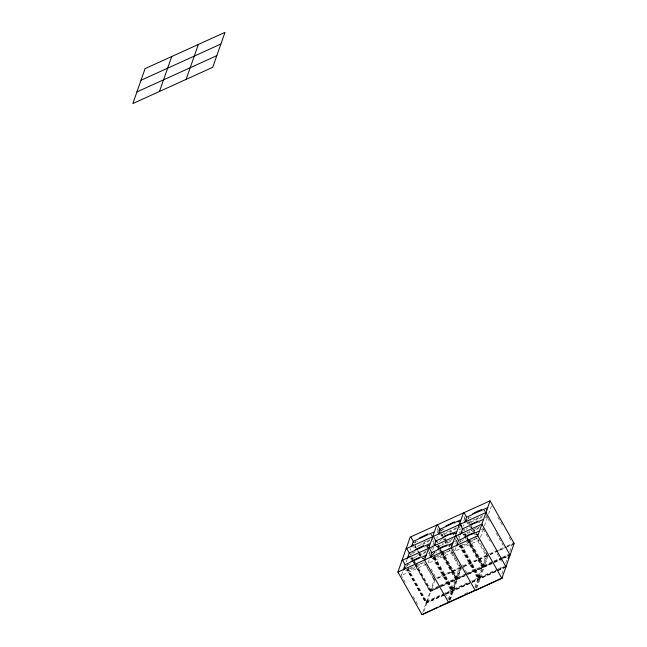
<?xml version="1.0" encoding="UTF-8"?>
<svg xmlns="http://www.w3.org/2000/svg" width="647" height="647" viewBox="0 0 647 647"><rect width="100%" height="100%" fill="white"/><g stroke="black" fill="none" stroke-linecap="round" stroke-linejoin="round"><path stroke-width="0.49" stroke-dasharray="3.23 2.43" d="M402.612 571.899L401.342 575.531L426.195 564.249M406.065 562.065L407.02 559.348M410.158 550.411L410.788 548.599M429.058 556.088L430.012 553.371L428.168 554.212M431.557 548.971L432.511 546.254M432.827 545.348L434.097 541.725M437.235 532.788L438.189 530.071L436.345 530.912M429.244 559.817L427.966 563.44L452.819 552.158M432.697 549.982L433.652 547.257M436.782 538.328L437.421 536.517M422.774 612.45L434.541 578.83M423.979 611.14L426.842 602.988L407.667 569.085M455.682 544.006L456.636 541.288L454.801 542.121M458.181 536.889L459.135 534.171M459.459 533.257L460.09 531.446M463.867 520.706L464.821 517.988L462.977 518.821M455.868 547.734L454.598 551.357L479.451 540.075M459.006 538.797L460.276 535.174M463.414 526.246L464.045 524.426M448.355 599.009L451.218 590.857L444.772 593.776M448.832 599.858L451.695 591.706L432.519 557.803M449.495 600.012L452.989 590.048L470.482 582.106M461.165 566.748L457.356 577.617L465.638 573.857M449.406 600.367L460.899 567.613L437.024 578.45M450.296 599.963L453.474 590.897L434.291 557.002M480.406 537.358L483.269 529.197L481.425 530.039M484.498 525.704L487.361 517.551L485.517 518.384M488.582 514.058L491.445 505.897M474.979 586.926L477.842 578.766L471.404 581.693M475.464 587.775L478.327 579.623L459.144 545.72M476.03 588.277L487.798 554.657M476.92 587.872L480.098 578.814L460.923 544.911M488.283 555.514L484.466 566.384L468.234 537.706M501.926 573.929L503.835 568.495M505.703 563.189L506.973 559.558M509.787 551.535L512.65 543.383L506.205 546.303M416.805 541.919L417.541 541.256M412.713 553.565L416.175 550.896M443.438 529.828L444.174 529.173M426.397 550.629C422.256 554.131 417.266 557.277 411.767 557.771M439.345 541.482L441.828 539.477M470.062 517.746L470.798 517.082M453.021 538.547L448.314 542.032L441.691 545.106M465.977 529.392L467.546 528.057M461.885 541.046L463.454 539.711M479.653 526.456C475.513 529.958 470.523 533.112 465.023 533.597M412.268 553.064L413.263 552.255M429.705 539.671L422.386 544.273M409.365 564.556L410.198 563.885M456.337 527.588L449.01 532.182M421.529 562.971L413.085 568.066L407.125 569.344M435.997 552.473L436.822 551.794M482.969 515.505L474.526 520.592M448.161 550.888L439.717 555.983L433.749 557.261M474.785 538.805L466.35 543.892L460.381 545.178M448.937 540.512L449.98 539.808M476.604 527.717L471.065 530.936M426.405 540.949L420.76 543.957M418.221 564.249L410.449 568.042M444.853 552.166L436.11 556.234M471.477 540.075L465.84 543.084M478.57 517.463L476.297 518.724M447.853 541.199L444.432 543.019M449.665 530.807L450.813 530.2M420.097 553.937L415.584 556.032M432.528 541.782L434.372 540.949M459.16 529.699L461.004 528.858M484.87 518.029L487.628 516.775M428.443 553.436L430.287 552.595M454.154 541.765L456.911 540.512M480.778 529.675L483.544 528.421M436.385 577.997L459.394 567.556L455.577 578.426L439.928 585.527M463.009 565.915L486.026 555.466L482.209 566.343L466.56 573.444M489.642 553.824L505.291 546.723M463.656 566.36L487.531 555.53M490.28 554.277L497.632 550.945M498.546 550.524L505.889 547.192M506.811 546.772L512.319 544.273M460.761 568.001L435.027 579.688L431.209 590.557L415.964 563.61M487.393 555.919L461.651 567.597L457.833 578.475L442.588 551.527M490.119 554.673L512.214 544.653M430.724 589.708L439.006 585.947M483.98 565.535L501.474 557.593M502.387 557.18L508.833 554.253M430.449 590.485L439.661 586.303M440.575 585.891L455.302 579.202L451.485 590.08L445.047 593M466.285 574.221L457.081 578.394L453.264 589.271L470.757 581.329M467.207 573.8L481.934 567.12L478.117 577.989L471.671 580.917M483.705 566.311L492.917 562.13M493.831 561.717L501.199 558.377M502.121 557.957L508.566 555.029M493.677 562.203L430.32 590.962L414.088 562.275M494.591 561.79L501.951 558.45M502.856 558.038L509.318 555.11M440.283 586.764L430.182 591.35L415.431 565.276M441.197 586.352L466.908 574.682M467.83 574.261L493.54 562.591M494.462 562.178L501.805 558.846M502.719 558.426L510.071 555.094M438.31 587.986L430.045 591.738L413.328 562.186M441.982 586.319L464.942 575.903M468.606 574.237L507.199 556.719M426.632 601.354L444.125 593.42M479.896 577.189L497.381 569.247M498.303 568.826L504.749 565.907M426.365 602.131L443.85 594.197M479.621 577.965L504.474 566.683M444.61 594.269L426.227 602.608L407.545 569.578M445.516 593.857L471.234 582.187M472.14 581.774L505.226 566.756M505.978 566.74L426.09 602.996L406.914 569.101M505.841 567.128L425.961 603.384L406.777 569.489M464.821 593.817L467.587 592.563M475.149 519.282L472.925 520.212M448.525 531.373L446.301 532.303M421.27 544.766L417.307 546.003L414.881 545.882M468.84 531.866L469.932 531.43M442.208 543.949L443.3 543.52M473.442 521.021L470.563 521.838L468.137 521.708M446.81 533.104L443.939 533.921L441.505 533.799M454.226 523.577L455.14 523.318M466.827 532.497L467.797 532.222M470.029 521.037L470.911 520.843M443.397 533.12L444.287 532.934M424.424 547.055L425.265 546.877M440.728 545.381L438.391 545.688M482.613 511.049L483.358 510.952M478.521 522.703L479.904 522.59M474.429 534.349L475.82 534.244M434.428 556.525L435.221 556.42M407.804 568.608L408.589 568.511M497.891 517.285L502.315 525.113M509.197 537.277L512.149 542.493M485.436 514.163L489.375 521.118M496.257 533.282L503.14 545.453M483.317 529.286L490.2 541.458M497.09 553.63L501.514 561.45M469.099 521.611L470.086 523.35M470.579 524.224L474.51 531.179M468.347 521.628L469.334 523.366M471.299 526.844L474.744 532.926M485.565 552.053L487.037 554.657M470.668 526.359L475.594 535.053M477.559 538.53L486.9 555.045M463.883 516.338L464.869 518.077M467.328 522.42L468.307 524.159M468.8 525.024L472.245 531.114M475.197 536.331L486.504 556.315L482.686 567.193L468.428 541.984M465.015 533.265L465.994 535.004M466.487 535.87L467.959 538.482M468.452 539.347L484.191 567.16L480.373 578.038L461.691 545.009M467.344 538.102L483.576 566.788M464.756 534.147L466.228 536.759M466.722 537.625L468.193 540.229M468.687 541.102L483.438 567.176M464.125 533.67L483.301 567.565M458.319 525.38L460.777 529.723M463.236 534.066L464.222 535.805M464.716 536.678L466.188 539.283M466.681 540.156L482.419 567.969L478.602 578.839L459.912 545.809M460.801 545.413L479.484 578.442M460.171 544.928L479.354 578.83M460.033 545.316L479.217 579.219M454.72 537.9L457.178 542.243M452.682 547.969L455.634 553.177M462.516 565.349L466.94 573.169M444.934 538.045L447.886 543.262M441.723 533.71L444.182 538.061M444.675 538.927L447.134 543.278M452.536 552.837L456.968 560.658M458.933 564.135L460.405 566.748M441.586 534.098L446.996 543.666M450.927 550.621L460.276 567.136M437.251 528.421L438.237 530.16M440.696 534.503L441.683 536.242M442.176 537.115L445.613 543.197M448.565 548.413L459.88 568.406L456.062 579.275L441.796 554.075M438.383 545.348L439.37 547.087M439.855 547.96L441.335 550.565M441.828 551.438L457.558 579.251L453.749 590.121L434.566 556.226M440.72 550.193L456.944 578.879M438.124 546.23L439.596 548.842M440.089 549.707L441.569 552.32M442.055 553.185L456.814 579.267M437.493 545.753L456.677 579.655M431.686 537.463L434.153 541.806M436.612 546.157L437.59 547.896M438.084 548.761L439.556 551.373M440.049 552.239L455.787 580.052L451.97 590.929L433.28 557.9M434.169 557.496L452.86 590.525M433.547 557.018L452.722 590.913M433.409 557.407L452.585 591.301M428.096 549.982L430.061 553.46M430.967 568.745L435.399 576.566M444.74 593.081L447.692 598.297M419.288 551.867L421.254 555.344M415.091 545.801L416.078 547.54M418.043 551.018L420.995 556.234M425.912 564.92L430.336 572.749M432.301 576.218L434.274 579.696M414.953 546.189L416.927 549.667M417.412 550.532L418.892 553.145M419.385 554.01L420.857 556.622M424.303 562.704L434.137 580.084M412.519 557.528L413.506 559.267M413.991 560.132L415.471 562.744M411.751 557.439L412.737 559.178M413.231 560.043L414.703 562.647M415.196 563.521L430.934 591.334L427.117 602.211L407.942 568.309M411.492 558.321L412.972 560.925M413.465 561.798L414.937 564.402M410.869 557.835L412.835 561.313M400.897 574.746L406.308 584.306M413.19 596.477L417.622 604.298M423.639 561.992A12.236 3.413 -29.5 0 1 413.328 568.6A12.236 3.413 -29.5 0 1 405.062 570.209M450.272 549.91A12.236 3.413 -29.5 0 1 439.96 556.509A12.236 3.413 -29.5 0 1 431.686 558.126M476.896 537.827A12.236 3.413 -29.5 0 1 458.82 546.23M425.766 552.012A12.236 3.413 -29.5 0 1 419.442 555.983M413.093 558.482A12.236 3.413 -29.5 0 1 410.311 558.846M451.258 540.771A12.236 3.413 -29.5 0 1 447.417 543.173M439.717 546.4A12.236 3.413 -29.5 0 1 436.28 546.666M479.023 527.839A12.236 3.413 -29.5 0 1 474.049 531.09M466.35 534.309A12.236 3.413 -29.5 0 1 462.912 534.584M429.859 540.358A12.236 3.413 -29.5 0 1 423.526 544.329M418.326 546.513A12.236 3.413 -29.5 0 1 417.178 546.836M416.134 547.063A12.236 3.413 -29.5 0 1 413.239 546.909M456.483 528.275A12.236 3.413 -29.5 0 1 450.158 532.246M444.958 534.422A12.236 3.413 -29.5 0 1 443.81 534.745M442.766 534.972A12.236 3.413 -29.5 0 1 441.028 535.109M481.975 517.034A12.236 3.413 -29.5 0 1 476.782 520.164M471.582 522.339A12.236 3.413 -29.5 0 1 470.442 522.663M469.39 522.889A12.236 3.413 -29.5 0 1 466.495 522.736"/><path stroke-width="0.97" d="M477.065 534.786L477.203 534.309M159.469 91.47L171.738 56.524M186.101 79.387L198.37 44.433M397.905 572.061L410.174 537.107L490.062 500.851L514.155 543.44L501.886 578.394L422.006 614.65L397.905 572.061L477.793 535.805L490.062 500.851M403.251 570.088L405.159 564.653L410.683 562.146M407.335 558.442L409.244 552.999L414.767 550.5M411.427 546.788L413.336 541.353L418.86 538.846M436.806 525.024L424.537 559.97L448.63 602.567L448.767 602.179L439.588 606.344M430.198 557.099L431.784 552.57L437.307 550.063M434.283 545.445L435.876 540.916L443.235 537.576M438.375 533.799L439.968 529.27L445.484 526.763M422.006 614.65L437.752 607.177M463.43 512.934L451.161 547.888L475.262 590.476L502.023 578.006M456.507 545.914L458.416 540.48L463.939 537.972M460.599 534.268L462.5 528.834L468.946 525.906M464.683 522.614L466.592 517.179L473.038 514.26M508.089 558.604L509.043 555.886M410.513 554.997L411.16 553.929M459.677 542.477L459.944 541.968M414.864 542.841L415.762 541.685M406.688 566.141L407.076 565.583M441.489 530.75L442.394 529.594M437.404 542.404L437.793 541.846M433.312 554.05L434.841 552.263M468.121 518.668L469.018 517.511M464.028 530.314L464.417 529.756M460.332 541.41L460.842 540.811M407.586 564.985L408.217 564.354M419.175 538.158L427.902 533.896M419.814 538.401L427.982 534.6M445.799 526.068L454.526 521.814M446.446 526.318L453.701 522.776M415.083 549.804L423.809 545.55M472.431 513.985L477.494 511.17L482.25 509.415M415.73 550.055L423.89 546.254M410.991 561.459L419.717 557.196M411.638 561.701L419.806 557.9M437.623 549.368L442.685 546.553L447.441 544.798M438.262 549.618L442.475 547.273L447.263 545.639M464.255 537.285L469.31 534.471L474.065 532.716M464.894 537.536L470.159 534.721L473.887 533.557M474.089 513.597L482.072 510.257M443.373 537.325L448.638 534.754L452.091 533.896M469.568 524.863L478.157 521.061M470.005 525.243L477.979 521.903M444.198 536.217L452.528 532.934M141.022 80.26L220.91 44.004M136.929 91.906L216.818 55.65M428.985 534.252L433.587 532.158M454.695 522.582L460.211 520.075M483.163 509.658L487.765 507.572M406.09 548.761L485.97 512.497L510.071 555.094M424.893 545.898L429.495 543.812M452.447 533.395L456.127 531.729M479.071 521.312L482.751 519.638M401.997 560.407L481.886 524.151L505.978 566.74M420.809 557.552L426.333 555.045M448.355 545.049L452.957 542.954M474.987 532.958L478.667 531.292M513.136 544.232L514.017 543.828M504.951 567.532L505.841 567.128M449.657 601.775L474.51 590.493M453.28 534.681L453.806 534.754M449.188 546.327L449.714 546.4M426.648 546.764L427.578 546.99M422.564 558.418L423.494 558.644M484.36 510.37L485.201 511.405M431.104 534.543L431.945 535.579M476.362 533.791L477.025 534.705M423.106 557.965L423.761 558.879M477.793 535.805L501.886 578.394M464.182 512.925L466.641 517.268M460.365 523.795L461.845 526.399M460.098 524.571L463.042 529.788M456.006 536.226L458.464 540.568M437.558 525.008L440.502 530.225M433.466 536.654L436.418 541.871M429.373 548.308L431.832 552.651M427.465 546.545L427.853 547.233M410.926 537.091L413.878 542.307M406.834 548.745L409.292 553.088M402.749 560.391L405.208 564.742M404.537 569.037A12.236 3.413 -29.5 0 1 404.698 568.47M405.03 567.831A12.236 3.413 -29.5 0 1 405.523 567.128M424.375 557.075A12.236 3.413 -29.5 0 1 425.54 557.358M431.169 557.439A12.236 3.413 -29.5 0 1 431.161 556.954M431.331 556.388A12.236 3.413 -29.5 0 1 431.662 555.749M432.147 555.045A12.236 3.413 -29.5 0 1 432.794 554.285M449.269 545.122A12.236 3.413 -29.5 0 1 451.663 545.081M457.793 544.863A12.236 3.413 -29.5 0 1 458.286 543.658M408.629 557.39A12.236 3.413 -29.5 0 1 409.122 556.185M427.667 545.437A12.236 3.413 -29.5 0 1 429.123 545.51M435.253 545.3A12.236 3.413 -29.5 0 1 435.746 544.095M453.361 533.476A12.236 3.413 -29.5 0 1 455.755 533.427M461.885 533.217A12.236 3.413 -29.5 0 1 462.379 532.012M412.713 545.736A12.236 3.413 -29.5 0 1 413.207 544.531M439.345 534.139A12.236 3.413 -29.5 0 1 439.507 533.088M439.839 532.449A12.236 3.413 -29.5 0 1 440.332 531.745M457.453 521.822A12.236 3.413 -29.5 0 1 459.839 521.773M465.969 521.563A12.236 3.413 -29.5 0 1 466.131 520.997M466.463 520.358A12.236 3.413 -29.5 0 1 466.956 519.654M486.471 509.69A12.236 3.413 -29.5 0 1 486.973 509.885M145.114 68.606L132.845 103.56L212.726 67.304L224.994 32.35L145.114 68.606"/></g></svg>
